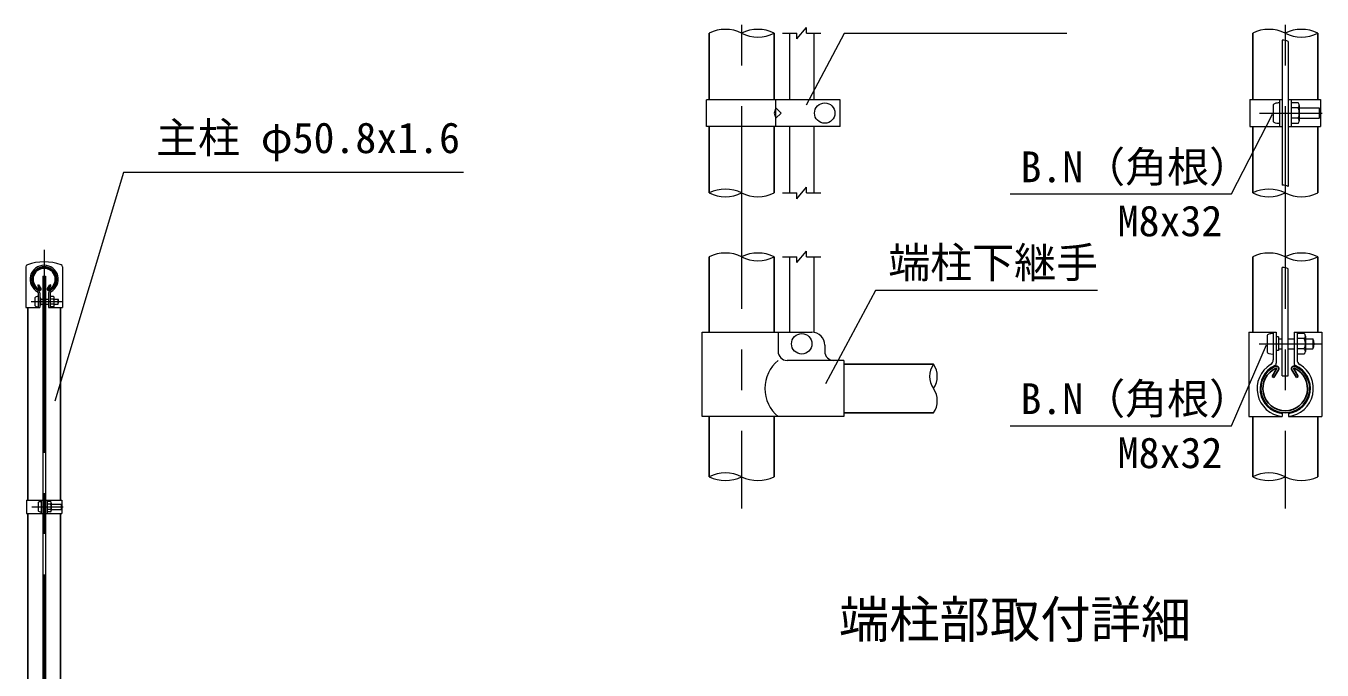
# Model space of a CAD drawing. Units: millimetres, scale not verified. Extents: x -4200 to 4200, y -2970 to 2970.
# Drawn here: x -72 to 1955, y 320 to 1328 of the extents above; entities that cross this region are included whole.
import ezdxf
from ezdxf.enums import TextEntityAlignment as Align

# ---------------------------------------------------------------- set-up
doc = ezdxf.new("R2010")
doc.units = ezdxf.units.MM
doc.header["$LTSCALE"] = 10
doc.linetypes.add('USER1', pattern=[50.8, 31.75, -6.35, 6.35, -6.35])
for name, color, linetype, lineweight in [('0-0_D-TTL-TXT', 7, 'Continuous', 25), ('0-1_D-BMK', 2, 'USER1', 13), ('0-2_D-STR1', 1, 'Continuous', 25), ('0-3_D-STR-DIM', 7, 'Continuous', 13), ('0-6_D-STR3', 3, 'Continuous', 13), ('0-7_D-STR-TXT', 7, 'Continuous', 13)]:
    doc.layers.add(name, color=color, linetype=linetype, lineweight=lineweight)
doc.styles.add('ＭＳ ゴシック', font='')
doc.styles.get('ＭＳ ゴシック').set_extended_font_data('MS Gothic')

msp = doc.modelspace()

# ---------------------------------------------------------------- linework, layer by layer
at = {"layer": '0-1_D-BMK'}
for p, q in [((1047.29, 1710.56), (1047.29, 572.56)), ((1897.29, 1710.56), (1897.29, 572.56)), ((1857.21, 1191.56), (1954.96, 1191.56)), ((-43.35, 977.56), (-43.35, -79.5)), ((-63.68, 896.51), (-14.8, 896.51)), ((1856.63, 830.56), (1954.39, 830.56)), ((-62.63, 575.5), (-13.75, 575.5))]:
    msp.add_line(p, q, dxfattribs=at)
at = {"layer": '0-2_D-STR1'}
for p, q in [((996.49, 1316.56), (996.49, 1212.55)), ((1098.09, 1316.56), (1098.09, 1212.55)), ((1846.49, 1316.56), (1846.49, 1212.56)), ((1948.09, 1316.56), (1948.09, 1212.56)), ((996.49, 1170.55), (996.49, 1066.56)), ((1098.09, 1170.55), (1098.09, 1066.56)), ((1846.49, 1170.56), (1846.49, 1066.56)), ((1948.09, 1170.56), (1948.09, 1066.56)), ((996.49, 966.56), (996.49, 848.56)), ((1098.09, 966.56), (1098.09, 848.56)), ((1846.49, 966.56), (1846.49, 848.56)), ((1948.09, 966.56), (1948.09, 848.56)), ((-53.53, 922.24), (-52.14, 923.04)), ((-50.02, 916.16), (-53.53, 922.24)), ((-48.64, 916.97), (-52.14, 923.04)), ((-38.07, 916.97), (-34.56, 923.04)), ((-36.68, 916.16), (-33.17, 922.24)), ((-33.17, 922.24), (-34.56, 923.04)), ((-68.75, 887.5), (-68.75, 586)), ((-17.95, 887.5), (-17.95, 586)), ((1207.29, 798.66), (1347.29, 798.66)), ((1883.94, 791.32), (1876.92, 779.17)), ((1910.63, 791.32), (1917.65, 779.17)), ((1876.92, 779.17), (1879.7, 777.56)), ((1886.72, 789.72), (1879.7, 777.56)), ((1907.85, 789.72), (1914.87, 777.56)), ((1917.65, 779.17), (1914.87, 777.56)), ((996.49, 716.56), (996.49, 622.56)), ((1098.09, 716.56), (1098.09, 622.56)), ((1207.29, 722.46), (1347.29, 722.46)), ((1846.49, 716.56), (1846.49, 622.56)), ((1948.09, 716.56), (1948.09, 622.56)), ((-68.75, 565), (-68.75, 263.5)), ((-17.95, 565), (-17.95, 263.5))]:
    msp.add_line(p, q, dxfattribs=at)
for centre, radius, start, end in [((-43.35, 931.5), 19.05, 294.32478, 245.67522), ((-43.35, 931.5), 17.45, 294.32478, 245.67522), ((-50.37, 915.96), 2, 245.67522, 30), ((-50.37, 915.96), 0.401, 245.67522, 30), ((-36.33, 915.96), 2, 150, 294.32478), ((-36.33, 915.96), 0.401, 150, 294.32478), ((1897.29, 760.66), 38.1, 114.32478, 65.67522), ((1897.29, 760.66), 34.89, 114.32478, 65.67522), ((1883.24, 791.72), 4.01, 330, 114.32478), ((1883.24, 791.72), 0.802, 330, 114.32478), ((1911.33, 791.72), 4.01, 65.67522, 210), ((1911.33, 791.72), 0.802, 65.67522, 210)]:
    msp.add_arc(centre, radius, start, end, dxfattribs=at)
at = {"layer": '0-3_D-STR-DIM'}
for p, q in [((1133.79, 1307.56), (1148.79, 1325.56)), ((1148.79, 1316.56), (1148.79, 1325.56)), ((1111.29, 1316.56), (1133.79, 1316.56)), ((1133.79, 1307.56), (1133.79, 1316.56)), ((1148.79, 1316.56), (1171.29, 1316.56)), ((1133.79, 1057.56), (1148.79, 1075.56)), ((1148.79, 1066.56), (1148.79, 1075.56)), ((1111.29, 1066.56), (1133.79, 1066.56)), ((1133.79, 1057.56), (1133.79, 1066.56)), ((1148.79, 1066.56), (1171.29, 1066.56)), ((1133.79, 957.56), (1148.79, 975.56)), ((1148.79, 966.56), (1148.79, 975.56)), ((1111.29, 966.56), (1133.79, 966.56)), ((1133.79, 957.56), (1133.79, 966.56)), ((1148.79, 966.56), (1171.29, 966.56))]:
    msp.add_line(p, q, dxfattribs=at)
for centre, radius, start, end in [((1021.89, 1265.8), 56.76, 63.4184, 116.5816), ((1072.69, 1265.8), 56.76, 63.4184, 116.5816), ((1871.89, 1265.8), 56.76, 63.4184, 116.5816), ((1922.69, 1265.8), 56.76, 63.4184, 116.5816), ((1072.69, 1367.32), 56.76, 243.4184, 296.5816), ((1894.33, 1290.23), 15.36, 60.95271, 95.76063), ((1922.69, 1367.32), 56.76, 243.4184, 296.5816), ((1894.33, 1063.3), 15.36, 60.95271, 95.76063), ((1021.89, 1015.8), 56.76, 63.4184, 116.5816), ((1021.89, 1117.32), 56.76, 243.4184, 296.5816), ((1072.69, 1117.32), 56.76, 243.4184, 296.5816), ((1871.89, 1015.8), 56.76, 63.4184, 116.5816), ((1871.89, 1117.32), 56.76, 243.4184, 296.5816), ((1922.69, 1117.32), 56.76, 243.4184, 296.5816), ((1021.89, 915.8), 56.76, 63.4184, 116.5816), ((1072.69, 915.8), 56.76, 63.4184, 116.5816), ((1072.69, 1017.32), 56.76, 243.4184, 296.5816), ((1871.89, 915.8), 56.76, 63.4184, 116.5816), ((1922.69, 915.8), 56.76, 63.4184, 116.5816), ((1922.69, 1017.32), 56.76, 243.4184, 296.5816), ((1894.33, 934.57), 15.36, 60.95271, 95.76063), ((1374.53, 779.61), 33.24, 145.03504, 214.96496), ((1320.04, 779.61), 33.24, 325.03504, 34.96496), ((1320.05, 741.51), 33.24, 325.03422, 34.96578), ((1021.89, 571.8), 56.76, 63.4184, 116.5816), ((1871.89, 571.8), 56.76, 63.4184, 116.5816), ((1021.89, 673.32), 56.76, 243.4184, 296.5816), ((1072.69, 673.32), 56.76, 243.4184, 296.5816), ((1871.89, 673.32), 56.76, 243.4184, 296.5816), ((1922.69, 673.32), 56.76, 243.4184, 296.5816)]:
    msp.add_arc(centre, radius, start, end, dxfattribs=at)
at = {"layer": '0-6_D-STR3'}
for p, q in [((1122.29, 1316.56), (1122.29, 1212.55)), ((1160.29, 1316.56), (1160.29, 1212.55)), ((1892.79, 1305.52), (1892.79, 1078.58)), ((1901.79, 1303.66), (1901.79, 1076.73)), ((992.29, 1170.55), (992.29, 1212.55)), ((1201.28, 1212.55), (992.29, 1212.55)), ((1100.94, 1170.55), (1100.94, 1212.55)), ((1201.28, 1170.55), (1201.28, 1212.55)), ((1841.89, 1212.56), (1892.79, 1212.56)), ((1878.59, 1204.56), (1878.59, 1178.56)), ((1888.19, 1212.56), (1888.19, 1170.56)), ((1888.19, 1207.56), (1888.19, 1175.56)), ((1901.79, 1212.56), (1952.69, 1212.56)), ((1906.39, 1212.56), (1906.39, 1170.56)), ((1917.39, 1207.76), (1906.39, 1207.76)), ((1917.39, 1199.66), (1906.39, 1199.66)), ((1919.39, 1203.39), (1919.39, 1179.48)), ((1919.39, 1199.56), (1950.19, 1199.56)), ((1950.19, 1199.56), (1950.19, 1183.56)), ((1952.69, 1212.56), (1952.69, 1170.56)), ((1917.39, 1183.46), (1906.39, 1183.46)), ((1919.39, 1183.56), (1950.19, 1183.56)), ((1201.28, 1170.55), (992.29, 1170.55)), ((1122.29, 1170.55), (1122.29, 1066.56)), ((1160.29, 1170.55), (1160.29, 1066.56)), ((1901.79, 1170.56), (1952.69, 1170.56)), ((1917.39, 1175.36), (1906.39, 1175.36)), ((1122.29, 966.56), (1122.29, 848.56)), ((1160.29, 966.56), (1160.29, 848.33)), ((-45.6, 936.5), (-41.1, 936.5)), ((-45.6, 936.5), (-45.6, 229.5)), ((-41.1, 936.5), (-41.1, 229.5)), ((-14.8, 951.19), (-14.8, 887.5)), ((1892.79, 780.56), (1892.79, 949.85)), ((1901.79, 780.56), (1901.79, 948)), ((-57.45, 890.01), (-57.45, 903.01)), ((-52.65, 910.32), (-52.65, 887.5)), ((-50.35, 910.32), (-50.35, 887.5)), ((-48.65, 901.83), (-50.35, 901.83)), ((-48.65, 891.19), (-48.65, 901.83)), ((-48.65, 900.51), (-45.6, 900.51)), ((-48.65, 892.51), (-45.6, 892.51)), ((-41.1, 900.51), (-36.35, 900.51)), ((-41.1, 892.51), (-36.35, 892.51)), ((-36.35, 910.32), (-36.35, 887.5)), ((-34.05, 910.32), (-34.05, 887.5)), ((-28.55, 904.61), (-34.05, 904.61)), ((-28.55, 900.56), (-34.05, 900.56)), ((-28.55, 892.46), (-34.05, 892.46)), ((-27.55, 890.59), (-27.55, 902.55)), ((-27.55, 900.51), (-21.65, 900.51)), ((-27.55, 892.51), (-21.65, 892.51)), ((-21.65, 892.51), (-21.65, 900.51)), ((-48.65, 891.19), (-50.35, 891.19)), ((-36.35, 887.5), (-14.8, 887.5)), ((-28.55, 888.41), (-34.05, 888.41)), ((985.39, 848.56), (1157.29, 848.56)), ((985.39, 716.56), (985.39, 848.56)), ((1104.39, 848.56), (1104.39, 818.56)), ((1840.19, 848.56), (1883.29, 848.56)), ((1840.19, 848.56), (1840.19, 716.56)), ((1869.09, 843.56), (1869.09, 817.56)), ((1878.69, 848.56), (1878.69, 805.58)), ((1883.29, 848.56), (1883.29, 800.05)), ((1886.69, 841.2), (1883.29, 841.2)), ((1886.69, 841.2), (1886.69, 819.92)), ((1886.69, 838.56), (1892.79, 838.56)), ((1901.79, 838.56), (1911.29, 838.56)), ((1911.29, 848.56), (1911.29, 800.05)), ((1911.29, 848.56), (1954.39, 848.56)), ((1915.89, 848.56), (1915.89, 805.58)), ((1926.89, 846.76), (1915.89, 846.76)), ((1926.89, 838.66), (1915.89, 838.66)), ((1928.89, 842.39), (1928.89, 818.48)), ((1928.89, 838.56), (1940.69, 838.56)), ((1940.69, 838.56), (1940.69, 822.56)), ((1954.39, 848.56), (1954.39, 716.56)), ((1177.29, 828.56), (1177.29, 818.56)), ((1886.69, 819.92), (1883.29, 819.92)), ((1886.69, 822.56), (1892.79, 822.56)), ((1901.79, 822.56), (1911.29, 822.56)), ((1926.89, 822.46), (1915.89, 822.46)), ((1926.89, 814.36), (1915.89, 814.36)), ((1928.89, 822.56), (1940.69, 822.56)), ((1207.29, 804.56), (1118.39, 804.56)), ((1207.29, 804.56), (1207.29, 716.56)), ((1892.79, 780.56), (1901.79, 780.56)), ((1207.29, 716.56), (985.39, 716.56)), ((1840.19, 716.56), (1892.29, 716.56)), ((1892.29, 721.48), (1892.29, 716.56)), ((1902.29, 721.48), (1902.29, 716.56)), ((1902.29, 716.56), (1954.39, 716.56)), ((-71.05, 586), (-45.6, 586)), ((-52.7, 582), (-52.7, 569)), ((-47.9, 586), (-47.9, 565)), ((-47.9, 583.5), (-47.9, 567.5)), ((-47.9, 581.7), (-47.9, 569.3)), ((-41.1, 586), (-15.65, 586)), ((-38.8, 586), (-38.8, 565)), ((-33.3, 583.6), (-38.8, 583.6)), ((-38.8, 583.6), (-38.8, 567.4)), ((-38.8, 581.7), (-38.8, 569.3)), ((-33.3, 579.55), (-38.8, 579.55)), ((-33.3, 571.45), (-38.8, 571.45)), ((-32.3, 581.42), (-32.3, 569.46)), ((-32.3, 579.5), (-16.9, 579.5)), ((-32.3, 571.5), (-16.9, 571.5)), ((-16.9, 579.5), (-16.9, 571.5)), ((-15.65, 586), (-15.65, 565)), ((-41.1, 565), (-15.65, 565)), ((-33.3, 567.4), (-38.8, 567.4))]:
    msp.add_line(p, q, dxfattribs=at)
msp.add_lwpolyline([(1100.94, 1199.55), (1098.28, 1191.55), (1100.94, 1183.55), (1108.94, 1191.55)], close=True, dxfattribs=at)
for points in [[(1841.89, 1212.56), (1841.89, 1170.56), (1892.79, 1170.56)], [(-71.9, 951.19), (-71.9, 887.5), (-50.35, 887.5)], [(-71.05, 586), (-71.05, 565), (-45.6, 565)]]:
    msp.add_lwpolyline(points, dxfattribs=at)
for centre in [(1177.28, 1191.55), (1141.29, 830.56)]:
    msp.add_circle(centre, 16, dxfattribs=at)
for centre, radius, start, end in [((1901.98, 1191.56), 17.4, 332.26063, 27.73937), ((1914.31, 1203.71), 5.08, 307.21089, 52.78911), ((1935.19, 1191.56), 17, 331.92751, 28.07249), ((1914.29, 1179.41), 5.1, 307.42505, 52.57495), ((-68.6, 951.19), 3.3, 109.21688, 180), ((-43.36, 878.76), 80, 70.77586, 109.21688), ((-43.35, 931.5), 22, 298.0884, 241.9116), ((-18.1, 951.19), 3.3, 0, 70.77586), ((-43.35, 931.5), 19.7, 298.0884, 241.9116), ((-54.65, 910.32), 4.3, 0, 61.9116), ((-32.05, 910.32), 4.3, 118.0884, 180), ((-54.65, 910.32), 2, 0, 61.9116), ((-32.05, 910.32), 2, 118.0884, 180), ((-30.1, 902.58), 2.55, 307.42505, 52.57495), ((-36.25, 896.51), 8.7, 332.26063, 27.73937), ((-30.09, 890.43), 2.54, 307.21089, 52.78911), ((-29.15, 896.51), 8.5, 331.92751, 28.07249), ((1157.29, 828.56), 20, 0, 90), ((1911.48, 830.56), 17.4, 332.26063, 27.73937), ((1923.81, 842.71), 5.08, 307.21089, 52.78911), ((1925.69, 830.56), 17, 331.92751, 28.07249), ((1118.39, 818.56), 14, 180, 270), ((1191.29, 818.56), 14, 180, 270), ((1923.79, 818.41), 5.1, 307.42505, 52.57495), ((1140.78, 760.56), 57.1, 129.59418, 230.40582), ((1897.29, 760.56), 44, 121.13861, 263.47502), ((1897.29, 760.56), 39.4, 114.50336, 262.7093), ((1870.09, 805.58), 8.6, 301.13861, 0), ((1879.29, 800.05), 4, 294.50336, 0), ((1897.29, 760.56), 44, 276.52498, 58.86139), ((1897.29, 760.56), 39.4, 277.2907, 65.49664), ((1915.29, 800.05), 4, 180, 245.49664), ((1924.49, 805.58), 8.6, 180, 238.86139), ((-34.84, 581.58), 2.54, 307.21089, 52.78911), ((-41, 575.5), 8.7, 332.26063, 27.73937), ((-34.85, 569.43), 2.55, 307.42505, 52.57495), ((-24.4, 575.5), 8.5, 331.92751, 28.07249)]:
    msp.add_arc(centre, radius, start, end, dxfattribs=at)
for centre, major_axis, start_param, end_param in [((1888.19, 1204.56), (9.6, 0), 1.5707963, 3.1415927), ((1888.19, 1178.56), (9.6, 0), 3.1415927, 4.712389), ((-52.65, 903.01), (4.8, 0), 1.5707963, 3.1415927), ((-52.65, 890.01), (4.8, 0), 3.1415927, 4.712389), ((1878.69, 843.56), (9.6, 0), 1.5707963, 3.1415927), ((1878.69, 817.56), (9.6, 0), 3.1415927, 4.712389), ((-47.9, 582), (4.8, 0), 1.5707963, 3.1415927), ((-47.9, 569), (4.8, 0), 3.1415927, 4.712389)]:
    msp.add_ellipse(centre, major_axis=major_axis, ratio=0.3125, start_param=start_param, end_param=end_param, dxfattribs=at)
at = {"layer": '0-7_D-STR-TXT'}
for points in [[(1555.69, 1316.09), (1207.53, 1316.09), (1147.98, 1203.75)], [(1467.07, 1065.04), (1813.14, 1065.04), (1877.67, 1189.78)], [(612.26, 1098.5), (80.6, 1098.5), (-26.68, 740.88)], [(1603.96, 913.99), (1256.7, 913.99), (1178.22, 767.98)], [(1467.07, 702.22), (1813.14, 702.22), (1868.29, 828.73)]]:
    msp.add_lwpolyline(points, dxfattribs=at)

# ---------------------------------------------------------------- texts
at = {"layer": '0-0_D-TTL-TXT', "style": 'ＭＳ ゴシック'}
msp.add_text('端柱部取付詳細', height=57.7, dxfattribs=at).set_placement((1199.39, 353.13), align=Align.BOTTOM_LEFT)
at = {"layer": '0-7_D-STR-TXT', "style": 'ＭＳ ゴシック'}
for s, p in [('主柱 φ50.8x1.6', (131.52, 1114.51)), ('B.N（角根）', (1483.31, 1068.98)), ('M8x32', (1635.4, 984.4)), ('端柱下継手', (1276.63, 919.17)), ('B.N（角根）', (1483.31, 706.16)), ('M8x32', (1635.4, 621.58))]:
    msp.add_text(s, height=48.09, dxfattribs=at).set_placement(p, align=Align.BOTTOM_LEFT)

doc.saveas('drawing.dxf')
